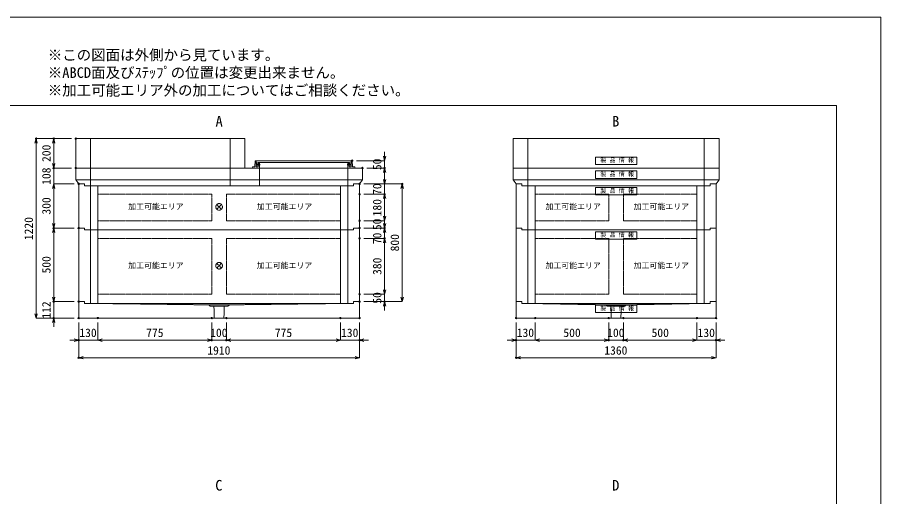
# Model space of a CAD drawing. Units: millimetres, scale not verified. Extents: x -4455 to 4455, y -3150 to 3150.
# Drawn here: x -1418 to 4455, y -109 to 3150 of the extents above; entities that cross this region are included whole.
import ezdxf
from ezdxf.enums import TextEntityAlignment as Align

# ---------------------------------------------------------------- set-up
doc = ezdxf.new("R2010")
doc.units = ezdxf.units.MM
doc.header["$LTSCALE"] = 20
doc.header["$PDMODE"] = 32
doc.header["$PDSIZE"] = 10
doc.linetypes.add('LONG_DASHED1', pattern=[7, 6, -1])
doc.linetypes.add('LONG_DOUBLE_CHAIN', pattern=[21.8, 18, -1, 0.6, -0.6, 0.6, -1])
for name, color, linetype, lineweight in [('0-0_D-TTL', 7, 'Continuous', 9), ('0-1_Defpoints', 7, 'Continuous', 9), ('0-3_D-TTL-TXT', 7, 'Continuous', 9), ('0-4_D-STR-TXT', 7, 'Continuous', 9), ('0-5_D-STR-DIM', 3, 'Continuous', 9), ('0-6_0', 7, 'Continuous', 9), ('0-7_D-STR', 7, 'Continuous', 9), ('0-8_D-STR-STR1', 7, 'LONG_DASHED1', 9), ('0-9_D-STR-STR5', 1, 'LONG_DOUBLE_CHAIN', 9), ('0-B_D-STR-STR4', 134, 'Continuous', 9)]:
    doc.layers.add(name, color=color, linetype=linetype, lineweight=lineweight)
doc.styles.add('ＭＳ ゴシック', font='')
doc.styles.get('ＭＳ ゴシック').set_extended_font_data('MS Gothic')

# ---------------------------------------------------------------- blocks, each defined once
blk = doc.blocks.new('A$C4DE05FD1')
at = {"layer": '0-0_D-TTL', "color": 134}
for p, q in [((4000, 76000), (114800, 76000)), ((114800, 76000), (114800, 4000))]:
    blk.add_line(p, q, dxfattribs=at)
at = {"layer": '0-1_Defpoints', "color": 134}
for p, q in [((0, 84000), (118800, 84000)), ((118800, 84000), (118800, 0))]:
    blk.add_line(p, q, dxfattribs=at)
at = {"layer": '0-3_D-TTL-TXT', "style": 'ＭＳ ゴシック'}
for s, p in [('※この図面は外側から見ています。', (43260.9, 79815.7)), ('※ABCD面及びｽﾃｯﾌﾟの位置は変更出来ません。', (43260.9, 78215.7)), ('※加工可能エリア外の加工についてはご相談ください。', (43260.9, 76615.7))]:
    blk.add_text(s, height=962.2, dxfattribs=at).set_placement(p, align=Align.BOTTOM_LEFT)
blk = doc.blocks.new('A$C31CA379A')
at = {"layer": '0-4_D-STR-TXT', "style": 'ＭＳ ゴシック'}
for s, p in [('A', (-325.9, -2190.5)), ('B', (35638.6, -2190.5)), ('C', (-351.4, -35190.5)), ('D', (35638.6, -35190.5))]:
    blk.add_text(s, height=962.2, dxfattribs=at).set_placement(p, align=Align.BOTTOM_LEFT)
blk = doc.blocks.new('A$C0EB83927')
at = {"layer": '0-7_D-STR'}
for p, q in [((-19100, 240), (-19100, -2000)), ((-19100, 240), (-18300, 240)), ((-18300, 0), (-18300, 240)), ((18300, 0), (-18300, 0)), ((19100, 240), (18300, 240)), ((18300, 0), (18300, 240)), ((19100, 240), (19100, -2000)), ((19100, -2000), (-19100, -2000))]:
    blk.add_line(p, q, dxfattribs=at)
at = {"layer": '0-7_D-STR', "linetype": 'LONG_DASHED1'}
for p, q in [((-17680, 0), (-1400, -200)), ((17680, 0), (1400, -200)), ((-1200, -380), (-1400, -200)), ((-1400, -200), (1400, -200)), ((-1200, -380), (1200, -380)), ((-653.3, -2000), (-705, -380)), ((653.3, -2000), (705, -380)), ((1200, -380), (1400, -200))]:
    blk.add_line(p, q, dxfattribs=at)
blk = doc.blocks.new('_Open30')
at = {"layer": '0-6_0'}
blk.add_line((0, 0), (-20, 0), dxfattribs=at)
blk.add_lwpolyline([(-20, 5.36), (0, 0), (-20, -5.36)], dxfattribs=at)
blk = doc.blocks.new('A$C3FC15DFF')
at = {"layer": '0-8_D-STR-STR1', "linetype": 'Continuous'}
blk.add_lwpolyline([(-2820, 0), (2820, 0), (2820, -1000), (-2820, -1000)], close=True, dxfattribs=at)
at = {"layer": '0-8_D-STR-STR1', "style": 'ＭＳ ゴシック'}
blk.add_text('製 品 情 報', height=577.3, dxfattribs=at).set_placement((-2149.6, -882.5), align=Align.BOTTOM_LEFT)
blk = doc.blocks.new('A$C2CAB0034')
at = {"layer": '0-7_D-STR', "linetype": 'LONG_DASHED1'}
for p, q in [((-12000, 0), (-12000, 2400)), ((12000, 0), (12000, 2400))]:
    blk.add_line(p, q, dxfattribs=at)
at = {"layer": '0-7_D-STR'}
for p, q in [((14000, 820), (-14000, 820)), ((-13600, 240), (-12800, 240)), ((-12800, 0), (-12800, 240)), ((13600, 240), (12800, 240))]:
    blk.add_line(p, q, dxfattribs=at)
for points in [[(-14000, 2400), (14000, 2400), (14000, 820), (13600, 240)], [(-14000, 2400), (-14000, 820), (-13600, 240)], [(-12800, 0), (12800, 0), (12800, 240)]]:
    blk.add_lwpolyline(points, dxfattribs=at)
at = {"layer": '0-8_D-STR-STR1'}
blk.add_blockref('A$C3FC15DFF', (0, 2000), dxfattribs=at)
blk = doc.blocks.new('A$C35A123D8')
at = {"layer": '0-7_D-STR'}
for p, q in [((-13600, 240), (-13600, -2000)), ((-13600, 240), (-12800, 240)), ((-12800, 0), (-12800, 240)), ((-12800, 0), (12800, 0)), ((13600, 240), (12800, 240)), ((12800, 0), (12800, 240)), ((13600, 240), (13600, -2000)), ((-13600, -2000), (13600, -2000))]:
    blk.add_line(p, q, dxfattribs=at)
at = {"layer": '0-7_D-STR', "linetype": 'LONG_DASHED1'}
for p, q in [((-12180, 0), (-1400, -200)), ((12180, 0), (1400, -200)), ((-1200, -380), (-1400, -200)), ((1400, -200), (-1400, -200)), ((1200, -380), (-1200, -380)), ((-653.3, -2000), (-705, -380)), ((653.3, -2000), (705, -380)), ((1200, -380), (1400, -200))]:
    blk.add_line(p, q, dxfattribs=at)
at = {"layer": '0-8_D-STR-STR1'}
blk.add_blockref('A$C3FC15DFF', (0, -260), dxfattribs=at)
blk = doc.blocks.new('A$C786A4183')
at = {"layer": '0-7_D-STR'}
blk.add_line((-11500, 4000), (-11500, 0), dxfattribs=at)
at = {"layer": '0-7_D-STR', "linetype": 'LONG_DASHED1'}
for p, q in [((-9500, 0), (-9500, 4000)), ((9500, 0), (9500, 4000))]:
    blk.add_line(p, q, dxfattribs=at)
at = {"layer": '0-7_D-STR'}
blk.add_lwpolyline([(-11500, 4000), (11500, 4000), (11500, 0), (-11500, 0)], dxfattribs=at)
blk = doc.blocks.new('A$C76595178')
at = {"layer": '0-7_D-STR'}
blk.add_line((-14000, 4000), (-14000, 0), dxfattribs=at)
at = {"layer": '0-7_D-STR', "linetype": 'LONG_DASHED1'}
for p, q in [((-12000, 0), (-12000, 4000)), ((12000, 0), (12000, 4000))]:
    blk.add_line(p, q, dxfattribs=at)
at = {"layer": '0-7_D-STR'}
blk.add_lwpolyline([(-14000, 4000), (14000, 4000), (14000, 0), (-14000, 0)], dxfattribs=at)
at = {"layer": '0-8_D-STR-STR1'}
blk.add_blockref('A$C3FC15DFF', (0, 1500), dxfattribs=at)
blk = doc.blocks.new('A$C35686FFE')
at = {"layer": '0-7_D-STR', "linetype": 'LONG_DASHED1'}
for p, q in [((-17500, 0), (-17500, 2400)), ((1500, 0), (1500, 2400)), ((5500, 0), (5500, 2400)), ((17500, 0), (17500, 2400))]:
    blk.add_line(p, q, dxfattribs=at)
at = {"layer": '0-7_D-STR'}
for p, q in [((-19500, 820), (19500, 820)), ((-19100, 240), (-18300, 240)), ((19100, 240), (18300, 240)), ((18300, 0), (18300, 240))]:
    blk.add_line(p, q, dxfattribs=at)
for points in [[(19500, 2400), (-19500, 2400), (-19500, 820), (-19100, 240)], [(19500, 2400), (19500, 820), (19100, 240)], [(18300, 0), (-18300, 0), (-18300, 240)]]:
    blk.add_lwpolyline(points, dxfattribs=at)
blk = doc.blocks.new('A$C61C9604E')
at = {"layer": '0-7_D-STR'}
for p, q in [((-13600, -5760), (-13600, 240)), ((-13600, 240), (-12800, 240)), ((-12800, 0), (-12800, 240)), ((-12800, 0), (12800, 0)), ((13600, 240), (12800, 240)), ((12800, 0), (12800, 240)), ((13600, -5760), (13600, 240)), ((-13600, -5760), (-12800, -5760)), ((-12800, -6000), (-12800, -5760)), ((13600, -5760), (12800, -5760)), ((12800, -6000), (12800, -5760)), ((-12800, -6000), (12800, -6000))]:
    blk.add_line(p, q, dxfattribs=at)
at = {"layer": '0-7_D-STR', "linetype": 'LONG_DASHED1'}
for p, q in [((-12000, -6000), (-12000, 0)), ((-11000, -6000), (-11000, 0)), ((11000, -6000), (11000, 0)), ((12000, -6000), (12000, 0))]:
    blk.add_line(p, q, dxfattribs=at)
at = {"layer": '0-9_D-STR-STR5'}
for p, q in [((-11000, -1160), (-11000, -4760)), ((-1000, -1160), (-11000, -1160)), ((-1000, -1160), (-1000, -4760)), ((1000, -1160), (11000, -1160)), ((1000, -1160), (1000, -4760)), ((11000, -1160), (11000, -4760)), ((-1000, -4760), (-11000, -4760)), ((1000, -4760), (11000, -4760))]:
    blk.add_line(p, q, dxfattribs=at)
at = {"layer": '0-8_D-STR-STR1'}
blk.add_blockref('A$C3FC15DFF', (0, -260), dxfattribs=at)
blk = doc.blocks.new('A$C5F914A78')
at = {"layer": '0-7_D-STR'}
for p, q in [((-13600, 240), (-12800, 240)), ((-13600, -9760), (-13600, 240)), ((-12800, 0), (-12800, 240)), ((-12800, 0), (12800, 0)), ((13600, 240), (12800, 240)), ((12800, 0), (12800, 240)), ((13600, -9760), (13600, 240)), ((-13600, -9760), (-12800, -9760)), ((-12800, -10000), (-12800, -9760)), ((-12800, -10000), (12800, -10000)), ((13600, -9760), (12800, -9760)), ((12800, -10000), (12800, -9760))]:
    blk.add_line(p, q, dxfattribs=at)
at = {"layer": '0-7_D-STR', "linetype": 'LONG_DASHED1'}
for p, q in [((-12000, -10000), (-12000, 0)), ((-11000, -10000), (-11000, 0)), ((11000, -10000), (11000, 0)), ((12000, -10000), (12000, 0))]:
    blk.add_line(p, q, dxfattribs=at)
at = {"layer": '0-9_D-STR-STR5'}
for p, q in [((-1000, -1160), (-11000, -1160)), ((-11000, -1160), (-11000, -8760)), ((-1000, -1120), (-1000, -8760)), ((1000, -1160), (11000, -1160)), ((1000, -1160), (1000, -8760)), ((11000, -1160), (11000, -8760)), ((-1000, -8760), (-11000, -8760)), ((1000, -8760), (11000, -8760))]:
    blk.add_line(p, q, dxfattribs=at)
at = {"layer": '0-8_D-STR-STR1'}
blk.add_blockref('A$C3FC15DFF', (0, -260), dxfattribs=at)
blk = doc.blocks.new('A$C284D0AE2')
at = {"layer": '0-B_D-STR-STR4'}
for p, q in [((-6980, 160), (-7000, 0)), ((-7000, 0), (7000, 0)), ((-6695.5, 160), (-6980, 160)), ((-6600, 1000), (-6655.6, 197.2)), ((-6500, 1000), (-6600, 1000)), ((-6442.7, 197.2), (-6500, 1000)), ((-6450, 1000), (-6450, 740)), ((-6450, 740), (-6438.3, 740)), ((-6418.4, 721.8), (-6390, 400)), ((-6235.7, 160), (-6402.8, 160)), ((-6390, 400), (-6290, 400)), ((-6290, 400), (-6230, 740)), ((-6230, 740), (6230, 740)), ((-6180, 740), (-6212.4, 401.3)), ((-6212.4, 401.3), (-6172.2, 401.3)), ((-6140, 680), (-6195.9, 195.4)), ((-6000, 740), (-6180, 740)), ((-6040, 680), (-6140, 680)), ((-6000, 0), (-6040, 680)), ((-6023.6, 401.3), (-5983.5, 401.3)), ((-5983.5, 401.3), (-6000, 740)), ((6000, 740), (6180, 740)), ((6212.4, 401.3), (6172.2, 401.3)), ((6180, 740), (6212.4, 401.3)), ((6235.7, 160), (6402.8, 160)), ((6695.5, 160), (6980, 160)), ((6980, 160), (7000, 0))]:
    blk.add_line(p, q, dxfattribs=at)
for points in [[(-6450, 1000), (6450, 1000), (6450, 740), (6438.3, 740)], [(6023.6, 401.3), (5983.5, 401.3), (6000, 740)], [(6000, 0), (6040, 680), (6140, 680), (6195.9, 195.4)], [(6418.4, 721.8), (6390, 400), (6290, 400), (6230, 740)], [(6442.7, 197.2), (6500, 1000), (6600, 1000), (6655.6, 197.2)]]:
    blk.add_lwpolyline(points, dxfattribs=at)
for centre, radius, start, end in [((-6695.5, 200), 40, 270, 356.0372), ((-6402.8, 200), 40, 184.08562, 270), ((-6438.3, 720), 20, 5.04245, 90), ((-6235.7, 200), 40, 270, 353.41806), ((6235.7, 200), 40, 186.58194, 270), ((6402.8, 200), 40, 270, 355.91438), ((6438.3, 720), 20, 90, 174.95755), ((6695.5, 200), 40, 183.9628, 270)]:
    blk.add_arc(centre, radius, start, end, dxfattribs=at)
blk = doc.blocks.new('A$C1C640AAB')
at = {"layer": '0-9_D-STR-STR5'}
for p, q in [((-318.2, -318.2), (318.2, 318.2)), ((-318.2, 318.2), (318.2, -318.2))]:
    blk.add_line(p, q, dxfattribs=at)
blk.add_circle((0, 0), 450, dxfattribs=at)
blk = doc.blocks.new('A$C25BF593D')
at = {"layer": '0-7_D-STR'}
for p, q in [((-19100, -5760), (-19100, 240)), ((-19100, 240), (-18300, 240)), ((-18300, 0), (-18300, 240)), ((-18300, 0), (18300, 0)), ((19100, 240), (18300, 240)), ((18300, 0), (18300, 240)), ((19100, -5760), (19100, 240)), ((-19100, -5760), (-18300, -5760)), ((-18300, -6000), (-18300, -5760)), ((19100, -5760), (18300, -5760)), ((18300, -6000), (18300, -5760)), ((-18300, -6000), (18300, -6000))]:
    blk.add_line(p, q, dxfattribs=at)
at = {"layer": '0-7_D-STR', "linetype": 'LONG_DASHED1'}
for p, q in [((-17500, -6000), (-17500, 0)), ((-16500, -6000), (-16500, 0)), ((16500, -6000), (16500, 0)), ((17500, -6000), (17500, 0))]:
    blk.add_line(p, q, dxfattribs=at)
at = {"layer": '0-9_D-STR-STR5'}
for p, q in [((-16500, -1160), (-16500, -4760)), ((-1000, -1160), (-16500, -1160)), ((-1000, -1160), (-1000, -4760)), ((1000, -1160), (16500, -1160)), ((1000, -1160), (1000, -4760)), ((16500, -1160), (16500, -4760)), ((-1000, -4760), (-16500, -4760)), ((1000, -4760), (16500, -4760))]:
    blk.add_line(p, q, dxfattribs=at)
blk = doc.blocks.new('A$C9c1a71ea')
at = {"layer": '0-7_D-STR'}
blk.add_blockref('A$C25BF593D', (0, 0), dxfattribs=at)
at = {"layer": '0-9_D-STR-STR5'}
blk.add_blockref('A$C1C640AAB', (0, -2880), dxfattribs=at)
blk = doc.blocks.new('A$C1A463117')
at = {"layer": '0-7_D-STR'}
for p, q in [((-19100, 240), (-18300, 240)), ((-19100, -9760), (-19100, 240)), ((-18300, 0), (-18300, 240)), ((-18300, 0), (18300, 0)), ((19100, 240), (18300, 240)), ((18300, 0), (18300, 240)), ((19100, -9760), (19100, 240)), ((-19100, -9760), (-18300, -9760)), ((-18300, -10000), (-18300, -9760)), ((-18300, -10000), (18300, -10000)), ((19100, -9760), (18300, -9760)), ((18300, -10000), (18300, -9760))]:
    blk.add_line(p, q, dxfattribs=at)
at = {"layer": '0-7_D-STR', "linetype": 'LONG_DASHED1'}
for p, q in [((-17500, -10000), (-17500, 0)), ((-16500, -10000), (-16500, 0)), ((16500, -10000), (16500, 0)), ((17500, -10000), (17500, 0))]:
    blk.add_line(p, q, dxfattribs=at)
at = {"layer": '0-9_D-STR-STR5'}
for p, q in [((-16500, -1160), (-16500, -8760)), ((-1000, -1160), (-16500, -1160)), ((-1000, -1160), (-1000, -8760)), ((1000, -1160), (16500, -1160)), ((1000, -1160), (1000, -8760)), ((16500, -1160), (16500, -8760)), ((-1000, -8760), (-16500, -8760)), ((1000, -8760), (16500, -8760))]:
    blk.add_line(p, q, dxfattribs=at)
blk = doc.blocks.new('A$C20cf5a18')
at = {"layer": '0-7_D-STR'}
blk.add_blockref('A$C1A463117', (0, 0), dxfattribs=at)
at = {"layer": '0-9_D-STR-STR5'}
blk.add_blockref('A$C1C640AAB', (0, -4880), dxfattribs=at)

msp = doc.modelspace()

# ---------------------------------------------------------------- linework, layer by layer
at = {"layer": '0-1_Defpoints'}
for p in [(-1290, 2325), (-1170, 2325), (-1020, 2325), (860, 2175), (-1170, 2125), (-1020, 2125), (930, 2125), (1080, 2125), (-1000, 2017), (-1000, 2017), (910, 2017), (910, 2017), (1200, 2017), (910, 1947), (1080, 1947), (910, 1767), (-1170, 1717), (-1000, 1717), (-1000, 1717), (910, 1717), (910, 1717), (1080, 1717), (910, 1647), (910, 1647), (1080, 1647), (910, 1267), (-1170, 1217), (-1000, 1217), (-1000, 1217), (910, 1217), (910, 1217), (1080, 1217), (-1170, 1105), (-1000, 1105), (-1000, 1105), (-1000, 1105), (-1000, 1105), (-870, 1105), (-95, 1105), (5, 1105), (780, 1105), (910, 1105), (1975, 1105), (1975, 1105), (2105, 1105), (2605, 1105), (2705, 1105), (3205, 1105), (3335, 1105), (-1000, 955), (-95, 955), (5, 955), (910, 955), (1975, 955), (2605, 955), (2705, 955), (3335, 955), (-1000, 835), (1975, 835)]:
    msp.add_point(p, dxfattribs=at)
at = {"layer": '0-5_D-STR-DIM'}
for p, q in [((-1050, 2325), (-1290, 2325)), ((-1290, 1135), (-1290, 2295)), ((-1050, 2325), (-1170, 2325)), ((-1170, 2155), (-1170, 2295)), ((1080, 2205), (1080, 2235)), ((-1170, 2155), (-1170, 2185)), ((890, 2175), (1080, 2175)), ((1080, 2175), (1080, 2125)), ((-1050, 2125), (-1170, 2125)), ((-1170, 2017), (-1170, 2125)), ((-1050, 2125), (-1170, 2125)), ((960, 2125), (1080, 2125)), ((1080, 2095), (1080, 2065)), ((1080, 2047), (1080, 2077)), ((-1030, 2017), (-1170, 2017)), ((-1030, 2017), (-1170, 2017)), ((940, 2017), (1200, 2017)), ((940, 2017), (1080, 2017)), ((1080, 2017), (1080, 1947)), ((-1170, 1987), (-1170, 1957)), ((-1170, 1987), (-1170, 1747)), ((940, 1947), (1080, 1947)), ((940, 1947), (1080, 1947)), ((1200, 1247), (1200, 1987)), ((1080, 1797), (1080, 1917)), ((1080, 1917), (1080, 1887)), ((1080, 1797), (1080, 1827)), ((940, 1767), (1080, 1767)), ((940, 1767), (1080, 1767)), ((1080, 1747), (1080, 1777)), ((1080, 1767), (1080, 1717)), ((-1030, 1717), (-1170, 1717)), ((-1030, 1717), (-1170, 1717)), ((940, 1717), (1080, 1717)), ((940, 1717), (1080, 1717)), ((1080, 1717), (1080, 1647)), ((-1170, 1687), (-1170, 1247)), ((940, 1647), (1080, 1647)), ((940, 1647), (1080, 1647)), ((1080, 1687), (1080, 1657)), ((1080, 1617), (1080, 1587)), ((1080, 1297), (1080, 1617)), ((1080, 1297), (1080, 1327)), ((-1170, 1247), (-1170, 1277)), ((940, 1267), (1080, 1267)), ((940, 1267), (1080, 1267)), ((1080, 1267), (1080, 1217)), ((-1030, 1217), (-1170, 1217)), ((-1170, 1217), (-1170, 1105)), ((-1030, 1217), (-1170, 1217)), ((940, 1217), (1200, 1217)), ((940, 1217), (1080, 1217)), ((1080, 1187), (1080, 1157)), ((-1030, 1105), (-1290, 1105)), ((-1030, 1105), (-1170, 1105)), ((-1170, 1075), (-1170, 1045)), ((-1000, 1075), (-1000, 835)), ((-1000, 1075), (-1000, 955)), ((-870, 1075), (-870, 955)), ((-870, 1075), (-870, 955)), ((-95, 1075), (-95, 955)), ((-95, 1075), (-95, 955)), ((5, 1075), (5, 955)), ((5, 1075), (5, 955)), ((780, 1075), (780, 955)), ((780, 1075), (780, 955)), ((910, 1075), (910, 955)), ((910, 1075), (910, 835)), ((1975, 1075), (1975, 835)), ((1975, 1075), (1975, 955)), ((2105, 1075), (2105, 955)), ((2105, 1075), (2105, 955)), ((2605, 1075), (2605, 955)), ((2605, 1075), (2605, 955)), ((2705, 1075), (2705, 955)), ((2705, 1075), (2705, 955)), ((3205, 1075), (3205, 955)), ((3205, 1075), (3205, 955)), ((3335, 1075), (3335, 955)), ((3335, 1075), (3335, 835)), ((-1030, 955), (-1060, 955)), ((-870, 955), (-1000, 955)), ((-840, 955), (-125, 955)), ((-840, 955), (-810, 955)), ((-125, 955), (-155, 955)), ((-95, 955), (5, 955)), ((750, 955), (35, 955)), ((35, 955), (65, 955)), ((750, 955), (720, 955)), ((780, 955), (910, 955)), ((940, 955), (970, 955)), ((1945, 955), (1915, 955)), ((2105, 955), (1975, 955)), ((2135, 955), (2575, 955)), ((2135, 955), (2165, 955)), ((2575, 955), (2545, 955)), ((2605, 955), (2705, 955)), ((3175, 955), (2735, 955)), ((2735, 955), (2765, 955)), ((3175, 955), (3145, 955)), ((3205, 955), (3335, 955)), ((3365, 955), (3395, 955)), ((880, 835), (-970, 835)), ((3305, 835), (2005, 835))]:
    msp.add_line(p, q, dxfattribs=at)

# ---------------------------------------------------------------- block references
at = {"layer": '0-0_D-TTL', "xscale": 0.075, "yscale": 0.075}
msp.add_blockref('A$C4DE05FD1', (-4455, -3150), dxfattribs=at)
at = {"layer": '0-4_D-STR-TXT', "xscale": 0.075, "yscale": 0.075}
msp.add_blockref('A$C31CA379A', (-45, 2550), dxfattribs=at)
at = {"layer": '0-5_D-STR-DIM', "xscale": 1.5, "yscale": 1.5}
for p, rotation in [((-1290, 2325), 90), ((-1170, 2325), 90), ((1080, 2175), 270), ((-1170, 2125), 270), ((-1170, 2125), 270), ((1080, 2125), 90), ((-1170, 2017), 90), ((-1170, 2017), 90), ((1080, 2017), 270), ((1200, 2017), 90), ((1080, 1947), 90), ((1080, 1947), 90), ((1080, 1767), 270), ((1080, 1767), 270), ((-1170, 1717), 270), ((-1170, 1717), 90), ((1080, 1717), 270), ((1080, 1717), 90), ((1080, 1647), 90), ((1080, 1647), 90), ((1080, 1267), 270), ((1080, 1267), 270), ((-1170, 1217), 270), ((-1170, 1217), 270), ((1200, 1217), 270), ((1080, 1217), 90), ((-1290, 1105), 270), ((-1170, 1105), 90), ((-870, 955), 180), ((-870, 955), 180), ((5, 955), 180), ((5, 955), 180), ((910, 955), 180), ((2105, 955), 180), ((2105, 955), 180), ((2705, 955), 180), ((2705, 955), 180), ((3335, 955), 180), ((-1000, 835), 180), ((1975, 835), 180)]:
    msp.add_blockref('_Open30', p, dxfattribs=dict(at, rotation=rotation))
for p in [(-1000, 955), (-95, 955), (-95, 955), (780, 955), (780, 955), (1975, 955), (2605, 955), (2605, 955), (3205, 955), (3205, 955), (910, 835), (3335, 835)]:
    msp.add_blockref('_Open30', p, dxfattribs=at)
at = {"layer": '0-7_D-STR', "yscale": 0.05}
for name, p, xscale in [('A$C786A4183', (-445, 2125), 0.05), ('A$C76595178', (2655, 2125), 0.05), ('A$C35686FFE', (-45, 2005), 0.05), ('A$C2CAB0034', (2655, 2005), 0.05), ('A$C9c1a71ea', (-45, 2005), 0.05), ('A$C61C9604E', (2655, 2005), 0.05), ('A$C20cf5a18', (-45, 1705), 0.05), ('A$C5F914A78', (2655, 1705), 0.05), ('A$C0EB83927', (-45, 1205), -0.05), ('A$C35A123D8', (2655, 1205), 0.05)]:
    msp.add_blockref(name, p, dxfattribs=dict(at, xscale=xscale))
at = {"layer": '0-B_D-STR-STR4', "xscale": 0.05, "yscale": 0.05}
msp.add_blockref('A$C284D0AE2', (530, 2125), dxfattribs=at)

# ---------------------------------------------------------------- texts
at = {"layer": '0-5_D-STR-DIM', "style": 'ＭＳ ゴシック'}
for s, p in [('200', (-1173.9, 2166.2)), ('50', (1076.1, 2110.85)), ('108', (-1173.9, 2010.67)), ('70', (1076.1, 1942.1)), ('300', (-1173.9, 1808.35)), ('180', (1076.1, 1796.22)), ('1220', (-1293.9, 1634.72)), ('50', (1076.1, 1702.85)), ('70', (1076.1, 1607.1)), ('800', (1196.1, 1558.35)), ('500', (-1173.9, 1408.35)), ('380', (1076.1, 1398.35)), ('50', (1076.1, 1202.85)), ('112', (-1173.9, 1100.85))]:
    msp.add_text(s, height=57.77, rotation=90, dxfattribs=at).set_placement(p, align=Align.BOTTOM_LEFT)
for s, p in [('130', (-995.78, 958.9)), ('775', (-541.12, 958.9)), ('100', (-105.78, 958.9)), ('775', (333.88, 958.9)), ('130', (784.22, 958.9)), ('130', (1979.22, 958.9)), ('500', (2296.35, 958.9)), ('100', (2594.22, 958.9)), ('500', (2896.35, 958.9)), ('130', (3209.22, 958.9)), ('1910', (-125.28, 838.9)), ('1360', (2574.72, 838.9))]:
    msp.add_text(s, height=57.77, dxfattribs=at).set_placement(p, align=Align.BOTTOM_LEFT)
at = {"layer": '0-9_D-STR-STR5', "style": 'ＭＳ ゴシック'}
for p in [(-662.98, 1832.03), (212.02, 1832.03), (2174.52, 1832.03), (2774.52, 1832.03), (-662.98, 1432.03), (212.02, 1432.03), (2174.52, 1432.03), (2774.52, 1432.03)]:
    msp.add_text('加工可能エリア', height=38.42, dxfattribs=at).set_placement(p, align=Align.BOTTOM_LEFT)

doc.saveas('drawing.dxf')
